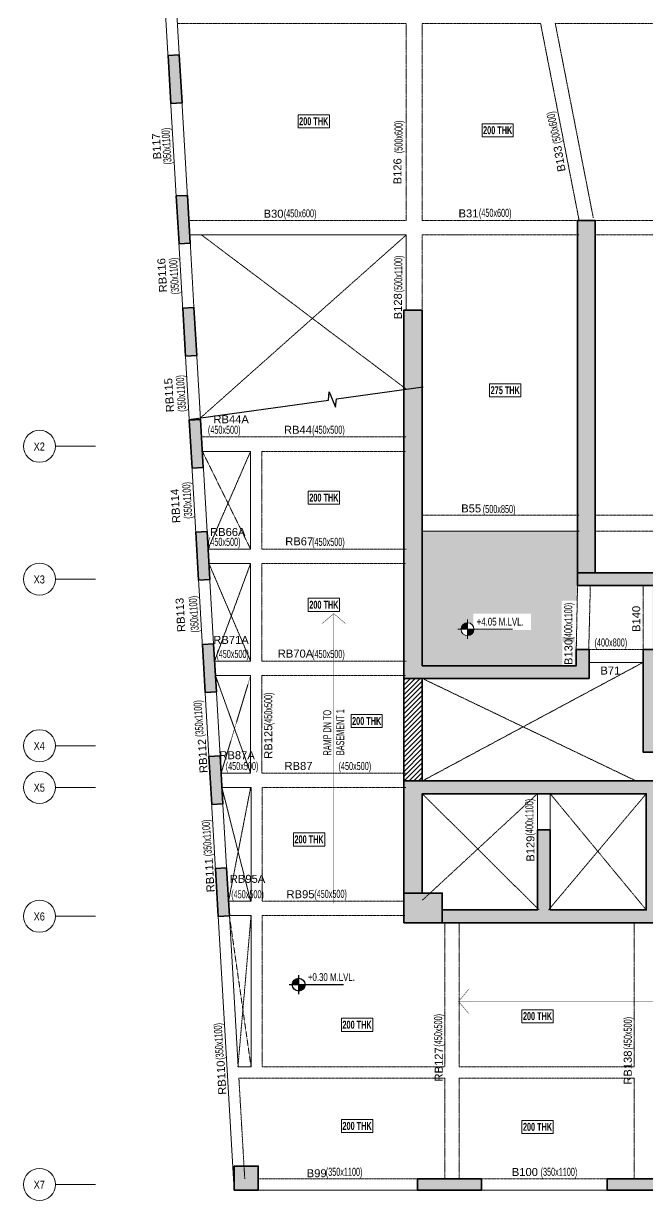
# Model space of a CAD drawing. Header units: millimetres. Extents: x 54 to 75827, y 7312 to 67254.
# Drawn here: x 54 to 19547, y 9591 to 46341 of the extents above; entities that cross this region are included whole.
import ezdxf
from ezdxf.enums import TextEntityAlignment as Align

# ---------------------------------------------------------------- set-up
doc = ezdxf.new("R2010")
doc.units = ezdxf.units.MM
doc.linetypes.add('Grid Line', pattern=[2222.5, 1270, -317.5, 317.5, -317.5])
doc.linetypes.add('HIDDEN', pattern=[0.375, 0.25, -0.125])
for name, color, linetype, lineweight in [('A-FLOR-IDEN', 11, 'Continuous', 9), ('A-GRIDS', 8, 'Continuous', 9), ('A-HIDD-ABVE', 8, 'HIDDEN', 20), ('G-____-____-DIMS', 7, 'Continuous', 9), ('S-BEAM', 7, 'Continuous', 18), ('S-BEAM-IDEN', 2, 'Continuous', 9), ('S-COL HATCH', 9, 'Continuous', 0), ('S-COLS', 5, 'Continuous', 35), ('S-GRIDS', 8, 'Continuous', 9)]:
    doc.layers.add(name, color=color, linetype=linetype, lineweight=lineweight)
for name, color, linetype in [('ARCH COMMENTS', 1, 'Continuous'), ('Beam Nos', 7, 'Continuous'), ('changes', 7, 'Continuous'), ('HATCH', 8, 'Continuous'), ('SUNK SLAB', 8, 'Continuous')]:
    doc.layers.add(name, color=color, linetype=linetype)
doc.styles.add('Arial Narrow', font='ARIALN.TTF', dxfattribs={"height": 400})
doc.styles.add('SC-BBS1', font='SansSerif')
doc.styles.add('Swis721 LtCn BT', font='swisscl.ttf', dxfattribs={"width": 0.9, "height": 233.355162})
doc.styles.add('Swis721 LtCn BT_1', font='swisscl.ttf', dxfattribs={"height": 240})
doc.styles.add('Swis721 LtCn BT_B', font='', dxfattribs={"width": 0.9, "height": 246.918336})
doc.styles.get('Swis721 LtCn BT_B').set_extended_font_data('Swis721 LtCn BT', bold=True)

# ---------------------------------------------------------------- blocks, each defined once
blk = doc.blocks.new('A$Cb7cd9481')
at = {"layer": 'S-COL HATCH', "transparency": 33554687}
h = blk.add_hatch(color=256, dxfattribs=at)
h.dxf.hatch_style = 1
h.paths.add_polyline_path([(-15239, 21348), (-15152, 19851), (-14802, 19871), (-14890, 21369)])
h = blk.add_hatch(color=256, dxfattribs=at)
h.dxf.hatch_style = 1
h.paths.add_polyline_path([(-14983, 16966), (-14896, 15469), (-14547, 15489), (-14634, 16986)])
h = blk.add_hatch(color=256, dxfattribs=at)
h.dxf.hatch_style = 1
h.paths.add_polyline_path([(-14779, 13466), (-14692, 11969), (-14342, 11989), (-14430, 13486)])
h = blk.add_hatch(color=256, dxfattribs=at)
h.dxf.hatch_style = 1
h.paths.add_polyline_path([(-14575, 9966), (-14488, 8469), (-14138, 8489), (-14226, 9986)])
h = blk.add_hatch(color=256, dxfattribs=at)
h.dxf.hatch_style = 1
h.paths.add_polyline_path([(-14371, 6466), (-14283, 4969), (-13934, 4989), (-14021, 6486)])
h = blk.add_hatch(color=256, dxfattribs=at)
h.dxf.hatch_style = 1
h.paths.add_polyline_path([(-14166, 2964), (-14079, 1466), (-13730, 1486), (-13817, 2984)])
h = blk.add_hatch(color=256, dxfattribs=at)
h.dxf.hatch_style = 1
h.paths.add_polyline_path([(-13962, -536), (-13875, -2034), (-13525, -2014), (-13613, -516)])
h = blk.add_hatch(color=256, dxfattribs=at)
h.dxf.hatch_style = 1
h.paths.add_polyline_path([(-13758, -4034), (-13671, -5531), (-13321, -5511), (-13409, -4014)])
h = blk.add_hatch(color=256, dxfattribs=at)
h.dxf.hatch_style = 1
h.paths.add_polyline_path([(-12423, -14074), (-12423, -13324), (-13173, -13324), (-13173, -14074)])
h = blk.add_hatch(color=256, dxfattribs=at)
h.dxf.hatch_style = 1
h.paths.add_polyline_path([(-5446, -14074), (-5446, -13724), (-7446, -13724), (-7446, -14074)])
h = blk.add_hatch(color=256, dxfattribs=at)
h.dxf.hatch_style = 1
h.paths.add_polyline_path([(478, -14074), (478, -13724), (-1522, -13724), (-1522, -14074)])
at = {"layer": 'S-COLS', "elevation": 0}
for points in [[(-15239, 21348), (-14890, 21369), (-14802, 19871), (-15152, 19851)], [(-14983, 16966), (-14634, 16986), (-14547, 15489), (-14896, 15469)], [(-14779, 13466), (-14430, 13486), (-14342, 11989), (-14692, 11969)], [(-14575, 9966), (-14226, 9986), (-14138, 8489), (-14488, 8469)], [(-14371, 6466), (-14021, 6486), (-13934, 4989), (-14283, 4969)], [(-14166, 2964), (-13817, 2984), (-13730, 1486), (-14079, 1466)], [(-13962, -536), (-13613, -516), (-13525, -2014), (-13875, -2034)], [(-13758, -4034), (-13409, -4014), (-13321, -5511), (-13671, -5531)], [(-13173, -13324), (-12423, -13324), (-12423, -14074), (-13173, -14074)], [(-7446, -13724), (-5446, -13724), (-5446, -14074), (-7446, -14074)], [(-1522, -13724), (478, -13724), (478, -14074), (-1522, -14074)]]:
    blk.add_lwpolyline(points, close=True, dxfattribs=at)
blk = doc.blocks.new('A$C0921b736')
at = {"layer": 'S-COL HATCH', "transparency": 33554687}
h = blk.add_hatch(color=256, dxfattribs=at)
h.dxf.hatch_style = 1
h.paths.add_polyline_path([(5425, 11675), (5425, 11275), (10175, 11275), (10175, 11675)])
h.paths.add_polyline_path([(5425, 11675), (5975, 11675), (5975, 22675), (5425, 22675)])
h = blk.add_hatch(color=256, dxfattribs=at)
h.dxf.hatch_style = 1
h.paths.add_polyline_path([(5785, 8375), (5785, 9275), (5385, 9275), (5385, 8775), (575, 8775), (575, 19875), (0, 19879), (0, 8375)])
h = blk.add_hatch(color=256, dxfattribs=at)
h.dxf.hatch_style = 1
h.paths.add_polyline_path([(12825, 6075), (12825, 6475), (7871, 6475), (7871, 9275), (7471, 9275), (7471, 6075)])
h = blk.add_hatch(color=256, dxfattribs=at)
h.dxf.hatch_style = 1
h.paths.add_polyline_path([(7571, 4775), (7571, 1150), (4571, 1150), (4571, 3648), (4171, 3648), (4171, 1150), (1200, 1150), (1200, 750), (10085, 750), (10085, 1150), (7971, 1150), (7971, 5175), (0, 5175), (0, 1675), (575, 1675), (575, 4775)])
h = blk.add_hatch(color=256, dxfattribs=at)
h.dxf.hatch_style = 1
h.paths.add_polyline_path([(0, 1675), (0, 750), (1200, 750), (1200, 1675)])
at = {"layer": 'S-COLS'}
for points in [[(5425, 11675), (5425, 22675), (5975, 22675), (5975, 11675), (5425, 11675)], [(18625, 6075), (7471, 6075), (7471, 9275), (7871, 9275)], [(0, 5175), (0, 1675), (575, 1675), (575, 4775), (7571, 4775), (7571, 1150), (4571, 1150), (4571, 3648), (4171, 3648), (4171, 1150), (1200, 1150), (1200, 750), (10085, 750)], [(10085, 1150), (7971, 1150), (7971, 5175), (25, 5175)]]:
    blk.add_lwpolyline(points, dxfattribs=at)
blk.add_lwpolyline([(0, 8379), (5785, 8375), (5785, 9275), (5385, 9275), (5385, 8775), (575, 8775), (575, 19875), (0, 19879)], close=True, dxfattribs=at)
at = {"layer": 'S-COLS', "elevation": 0}
for points in [[(10175, 11675), (5425, 11675), (5425, 11275), (10175, 11275)], [(0, 750), (1200, 750), (1200, 1675), (0, 1675)]]:
    blk.add_lwpolyline(points, close=True, dxfattribs=at)
blk = doc.blocks.new('Grid - Type 1 Structural-6743905-9TH FLOOR LVL')
at = {"layer": 'A-GRIDS'}
blk.add_circle((0, 0), 4, dxfattribs=at)
blk = doc.blocks.new('A$C45bf0ae9')
at = {"layer": 'S-GRIDS', "linetype": 'Grid Line'}
for p, q in [((-17504, 9150), (-18754, 9150)), ((-17504, 5000), (-18754, 5000)), ((-17504, -200), (-18754, -200)), ((-17504, -1500), (-18754, -1500)), ((-17504, -5525), (-18754, -5525)), ((-17504, -13899), (-18754, -13899))]:
    blk.add_line(p, q, dxfattribs=at)
at = {"layer": 'A-GRIDS', "xscale": 124.9999999999999, "yscale": 124.9999999999999, "zscale": 124.9999999999999, "rotation": 89.99999999999982}
for p in [(-19254, 9150), (-19254, 5000), (-19254, -200), (-19254, -1500), (-19254, -5525), (-19254, -13899)]:
    blk.add_blockref('Grid - Type 1 Structural-6743905-9TH FLOOR LVL', p, dxfattribs=at)
at = {"layer": 'A-GRIDS', "lineweight": 18, "char_height": 250, "width": 440.93, "attachment_point": 1, "style": 'Arial Narrow'}
for s, insert in [('X2', (-19437, 9268)), ('X3', (-19437, 5118)), ('X4', (-19437, -82)), ('X5', (-19437, -1382)), ('X6', (-19437, -5407)), ('X7', (-19437, -13781))]:
    blk.add_mtext(s, dxfattribs=dict(at, insert=insert))
blk = doc.blocks.new('Spot Elevations - M_Spot Elevation - Target Filled-23738-FIRST FLOOR  FRAMING PLAN _NTA_')
at = {"layer": 'G-____-____-DIMS'}
h = blk.add_hatch(color=256, dxfattribs=at)
edge = h.paths.add_edge_path(flags=0)
edge.add_line((0, 0), (-2, 0))
edge.add_arc((0, 0), 2, 90, 180, ccw=False)
edge.add_line((0, 2), (0, 0))
h = blk.add_hatch(color=256, dxfattribs=at)
edge = h.paths.add_edge_path(flags=0)
edge.add_line((0, 0), (2, 0))
edge.add_arc((0, 0), 2, 270, 360, ccw=False)
edge.add_line((0, -2), (0, 0))
for p, q in [((-3, 0), (14, 0)), ((0, -3), (0, 3))]:
    blk.add_line(p, q, dxfattribs=at)
blk.add_circle((0, 0), 2, dxfattribs=at)

msp = doc.modelspace()

# ---------------------------------------------------------------- hatches: boundary and pattern name
at = {"layer": 'ARCH COMMENTS'}
h = msp.add_hatch(color=256, dxfattribs=at)
edge = h.paths.add_edge_path(flags=0)
edge.add_line((8651.9, 16330.7), (8451.9, 16330.7))
edge.add_arc((8651.9, 16330.7), 200, 90, 180, ccw=False)
edge.add_line((8651.9, 16530.7), (8651.9, 16330.7))
h = msp.add_hatch(color=256, dxfattribs=at)
edge = h.paths.add_edge_path(flags=0)
edge.add_line((8651.9, 16330.7), (8851.9, 16330.7))
edge.add_arc((8651.9, 16330.7), 200, 270, 360, ccw=False)
edge.add_line((8651.9, 16130.7), (8651.9, 16330.7))
at = {"layer": 'HATCH'}
h = msp.add_hatch(dxfattribs=at)
h.set_pattern_fill('CROSS', color=256, scale=1500)
h.set_pattern_definition([(0, (-31782506.6, 21375114.68), (375, 375), [187.5, -562.5]), (90, (-31782412.84, 21375020.93), (-375, 375), [187.5, -562.5])])
h.paths.add_polyline_path([(17362.6, 29190), (17362.6, 30490), (12512.6, 30490), (12512.6, 26290), (17322.6, 26290), (17322.6, 26790), (17362.6, 28790)])
edge = h.paths.add_edge_path(flags=16)
edge.add_arc((13925.4, 27428.5), 200, 0, 360)
h.paths.add_polyline_path([(17362.6, 30490), (17912.6, 30490), (17912.6, 29190), (17362.6, 29190)])
edge = h.paths.add_edge_path()
edge.add_line((35012.6, 28790), (29482.6, 28790))
edge.add_line((29482.6, 28790), (29482.6, 30490))
edge.add_line((29482.6, 30490), (27165.7, 30490))
edge.add_line((27165.7, 30490), (27165.7, 30002.6))
edge.add_arc((27165.7, 29752.6), 250, -90, 90, ccw=False)
edge.add_line((27165.7, 29502.6), (27165.7, 29367))
edge.add_line((27165.7, 29367), (26779.1, 29753.7))
edge.add_line((26779.1, 29753.7), (27165.7, 30140.4))
edge.add_line((27165.7, 30140.4), (27165.7, 30490))
edge.add_line((27165.7, 30490), (22112.6, 30490))
edge.add_line((22112.6, 30490), (22112.6, 29190))
edge.add_line((22112.6, 29190), (22112.6, 28790))
edge.add_line((22112.6, 28790), (19708.2, 28790))
edge.add_line((19708.2, 28790), (19708.2, 26790))
edge.add_line((19708.2, 26790), (19808.2, 26790))
edge.add_line((19808.2, 26790), (22492.6, 26790))
edge.add_line((22492.6, 26790), (22892.6, 26790))
edge.add_line((22892.6, 26790), (25742.6, 26790))
edge.add_line((25742.6, 26790), (26142.6, 26790))
edge.add_line((26142.6, 26790), (28992.6, 26790))
edge.add_line((28992.6, 26790), (32762.6, 26790))
edge.add_line((32762.6, 26790), (35012.6, 26790))
edge.add_line((35012.6, 26790), (35012.6, 28790))
edge = h.paths.add_edge_path(flags=16)
edge.add_arc((24238.6, 28342.8), 200, 0, 360)
h.paths.add_polyline_path([(41662.6, 28790), (38569.8, 28790), (38569.8, 28100.6), (39211.7, 28100.6), (39211.7, 27688.7), (38569.8, 27688.7), (38569.8, 26790), (41662.6, 26790)])
h.paths.add_polyline_path([(38234.2, 28100.6), (38569.8, 28100.6), (38569.8, 28790), (35462.6, 28790), (35462.6, 26790), (38569.8, 26790), (38569.8, 27688.7), (38234.2, 27688.7)])
edge = h.paths.add_edge_path(flags=16)
edge.add_arc((36310.8, 27343.5), 200, 0, 360)
h.paths.add_polyline_path([(57416.9, 28790), (55012.6, 28790), (55012.6, 29190), (55012.6, 30490), (47642.6, 30490), (47642.6, 28790), (42112.6, 28790), (42112.6, 26790), (42162.6, 26790), (44362.6, 26790), (48132.6, 26790), (50982.6, 26790), (51382.6, 26790), (54232.6, 26790), (54632.6, 26790), (57316.9, 26790), (57416.9, 26790)])
edge = h.paths.add_edge_path(flags=16)
edge.add_arc((48730.2, 28132.7), 200, 0, 360)
h.paths.add_polyline_path([(64612.6, 30490), (59762.6, 30490), (59762.6, 29190), (59762.6, 28790), (59802.6, 26790), (59802.6, 26790), (59802.6, 26290), (64612.6, 26290)])
h.paths.add_polyline_path([(59212.6, 30490), (59762.6, 30490), (59762.6, 29190), (59212.6, 29190)])
h.paths.add_polyline_path([(64612.7, 25890), (59402.5, 25890), (59402.5, 26390), (57716.9, 26390), (57716.9, 23590), (55102.5, 23590), (55102.5, 18664.8), (57216.9, 18664.8), (57216.9, 22690), (64612.7, 22690)])
edge = h.paths.add_edge_path(flags=16)
edge.add_arc((59690.9, 23668.6), 200, 0, 360)
h.paths.add_polyline_path([(60616.9, 21162.6), (60616.9, 22290), (57616.9, 22290), (57616.9, 18664.8), (60616.9, 18664.8)], flags=17)
h.paths.add_polyline_path([(64612.6, 22290), (61016.9, 22290), (61016.9, 21162.6), (61016.9, 21162.6), (61016.9, 18664.8), (63987.6, 18664.8), (63987.6, 19189.6), (64612.6, 19189.6)], flags=17)
h.paths.add_polyline_path([(44462.6, 26390), (44362.6, 26390), (42162.6, 26390), (42062.6, 26390), (42062.6, 21964.8), (42662.6, 21964.8), (43862.6, 21964.8), (44462.6, 21964.8), (44462.6, 23590), (44462.6, 23967.5)])
h.paths.add_polyline_path([(35062.6, 26390), (34962.6, 26390), (32762.6, 26390), (32662.6, 26390), (32662.6, 26065), (32662.6, 23967.5), (32662.6, 23590), (32662.6, 21964.8), (33262.6, 21964.8), (34462.6, 21964.8), (35062.6, 21964.8)])
h.paths.add_polyline_path([(14110.8, 27408.1), (15912.2, 27408.1), (15912.2, 27914.2), (14110.8, 27914.2)], flags=16)
h.paths.add_polyline_path([(17275.6, 26253), (17275.6, 27182.7), (16888.8, 27182.7), (16888.8, 26253)])
h.paths.add_polyline_path([(17339.4, 27029.3), (17339.4, 28323.6), (16867.4, 28323.6), (16867.4, 27029.3)], flags=17)
h.paths.add_polyline_path([(24424, 28322.4), (26225.4, 28322.4), (26225.4, 28828.5), (24424, 28828.5)], flags=16)
h.paths.add_polyline_path([(22918.4, 29307.5), (22918.4, 30233.2), (22543.4, 30233.2), (22543.4, 29307.5)], flags=16)
h.paths.add_polyline_path([(32170.4, 26828.3), (32905.5, 26828.3), (32905.5, 27203.3), (32170.4, 27203.3)], flags=16)
h.paths.add_polyline_path([(26281.9, 26794.2), (27020.9, 26794.2), (27020.9, 27181.1), (26281.9, 27181.1)], flags=16)
h.paths.add_polyline_path([(30278.8, 28328.6), (31573.1, 28328.6), (31573.1, 28800.6), (30278.8, 28800.6)], flags=16)
h.paths.add_polyline_path([(26957.3, 26747), (28251.6, 26747), (28251.6, 27219.1), (26957.3, 27219.1)])
h.paths.add_polyline_path([(23707.3, 26747), (25001.6, 26747), (25001.6, 27219.1), (23707.3, 27219.1)])
h.paths.add_polyline_path([(20457.3, 26747), (21751.6, 26747), (21751.6, 27219.1), (20457.3, 27219.1)])
h.paths.add_polyline_path([(22560.2, 29180), (22560.2, 30349), (22088.1, 30349), (22088.1, 29180)], flags=16)
h.paths.add_polyline_path([(35039.6, 27116.1), (35039.6, 28285.1), (34567.5, 28285.1), (34567.5, 27116.1)])
h.paths.add_polyline_path([(32737.3, 26747), (34031.6, 26747), (34031.6, 27219.1), (32737.3, 27219.1)])
h.paths.add_polyline_path([(20171.8, 26993.8), (20171.8, 28288.3), (19699.2, 28288.3), (19699.2, 26993.8)])
h.paths.add_polyline_path([(41576.3, 27263.6), (41576.3, 28193.3), (41189.5, 28193.3), (41189.5, 27263.6)], flags=16)
h.paths.add_polyline_path([(38159.7, 26747), (39328.7, 26747), (39328.7, 27219.1), (38159.7, 27219.1)])
h.paths.add_polyline_path([(36496.3, 27323.1), (38297.7, 27323.1), (38297.7, 27829.3), (36496.3, 27829.3)], flags=16)
h.paths.add_polyline_path([(35846.7, 27263.9), (35846.7, 28193.4), (35460.3, 28193.4), (35460.3, 27263.9)])
h.paths.add_polyline_path([(37573, 26805.6), (38311.8, 26805.6), (38311.8, 27191.9), (37573, 27191.9)], flags=16)
h.paths.add_polyline_path([(48915.6, 28112.4), (50717, 28112.4), (50717, 28618.5), (48915.6, 28618.5)], flags=16)
h.paths.add_polyline_path([(54939, 28358.6), (54939, 29288.1), (54552.6, 29288.1), (54552.6, 28358.6)], flags=16)
h.paths.add_polyline_path([(54632.5, 26802.1), (55371.3, 26802.1), (55371.3, 27188.4), (54632.5, 27188.4)], flags=16)
h.paths.add_polyline_path([(48095.4, 26811.5), (48830.5, 26811.5), (48830.5, 27186.5), (48095.4, 27186.5)], flags=16)
h.paths.add_polyline_path([(42268.4, 26801.7), (43007.4, 26801.7), (43007.4, 27188.5), (42268.4, 27188.5)], flags=16)
h.paths.add_polyline_path([(45658, 28328.6), (46952.3, 28328.6), (46952.3, 28800.6), (45658, 28800.6)], flags=16)
h.paths.add_polyline_path([(48739.5, 26747), (50033.8, 26747), (50033.8, 27219.1), (48739.5, 27219.1)])
h.paths.add_polyline_path([(51989.5, 26747), (53283.8, 26747), (53283.8, 27219.1), (51989.5, 27219.1)])
h.paths.add_polyline_path([(55239.5, 26747), (56533.8, 26747), (56533.8, 27219.1), (55239.5, 27219.1)])
h.paths.add_polyline_path([(55016.4, 29180), (55016.4, 30349), (54544.4, 30349), (54544.4, 29180)], flags=17)
h.paths.add_polyline_path([(42537, 27116.1), (42537, 28285.1), (42065, 28285.1), (42065, 27116.1)])
h.paths.add_polyline_path([(42959.5, 26747), (44253.8, 26747), (44253.8, 27219.1), (42959.5, 27219.1)])
h.paths.add_polyline_path([(57405, 26993.8), (57405, 28288.3), (56932.5, 28288.3), (56932.5, 26993.8)], flags=16)
h.paths.add_polyline_path([(59876.3, 23648.2), (61677.7, 23648.2), (61677.7, 24154.3), (59876.3, 24154.3)], flags=16)
h.paths.add_polyline_path([(58287, 26018.7), (59025.8, 26018.7), (59025.8, 26405), (58287, 26405)])
h.paths.add_polyline_path([(44470.3, 22241.1), (44470.3, 23170.8), (44083.5, 23170.8), (44083.5, 22241.1)])
h.paths.add_polyline_path([(42895.4, 22398.4), (43634.2, 22398.4), (43634.2, 22784.7), (42895.4, 22784.7)], flags=16)
h.paths.add_polyline_path([(42495.6, 21921.7), (43790.1, 21921.7), (43790.1, 22394.3), (42495.6, 22394.3)])
h.paths.add_polyline_path([(33077.2, 22300.6), (33077.2, 23230.3), (32690.3, 23230.3), (32690.3, 22300.6)], flags=16)
h.paths.add_polyline_path([(33564.4, 22343.5), (34303.2, 22343.5), (34303.2, 22729.8), (33564.4, 22729.8)], flags=16)
h.paths.add_polyline_path([(33201, 21921.7), (34495.4, 21921.7), (34495.4, 22394.3), (33201, 22394.3)])
at = {"layer": 'SUNK SLAB'}
h = msp.add_hatch(dxfattribs=at)
h.set_pattern_fill('ANSI31', color=8, scale=850, style=0)
h.set_pattern_definition([(45, (-31782506.59, 21375114.68), (-75.1300955, 75.1300955), [])])
h.paths.add_polyline_path([(12512.7, 25890), (11937.7, 25890), (11937.7, 22690), (12512.7, 22690)])

# ---------------------------------------------------------------- linework, layer by layer
at = {"elevation": 0}
msp.add_lwpolyline([(5221.6, 33974.6), (9580.3, 34584.1), (9607.6, 34840.3), (9800.6, 34362.5), (9827.9, 34618.7), (12538.2, 34997.7)], dxfattribs=at)
at = {"layer": 'A-FLOR-IDEN', "color": 8, "flags": 128}
for points in [[(9609.5, 43491.8), (9609.5, 43080), (8632, 43080), (8632, 43491.8)], [(9609.5, 43491.8), (9609.5, 43080), (8632, 43080), (8632, 43491.8)], [(15356.5, 43211.8), (15356.5, 42800), (14379, 42800), (14379, 43211.8)], [(15356.5, 43211.8), (15356.5, 42800), (14379, 42800), (14379, 43211.8)], [(14615.6, 35092.7), (14615.6, 34680.9), (15593.1, 34680.9), (15593.1, 35092.7)]]:
    msp.add_lwpolyline(points, close=True, dxfattribs=at)
at = {"layer": 'A-FLOR-IDEN', "color": 8, "elevation": 0, "flags": 128}
for points in [[(9927.1, 31739.6), (9927.1, 31327.8), (8949.6, 31327.8), (8949.6, 31739.6)], [(9927.1, 28392.6), (9927.1, 27980.8), (8949.6, 27980.8), (8949.6, 28392.6)], [(11263.4, 24766.4), (11263.4, 24354.6), (10285.9, 24354.6), (10285.9, 24766.4)], [(9463.1, 21067.9), (9463.1, 20656.1), (8485.6, 20656.1), (8485.6, 21067.9)], [(16600.6, 15548.4), (16600.6, 15136.6), (15623.1, 15136.6), (15623.1, 15548.4)], [(10962.8, 15280.7), (10962.8, 14868.9), (9985.3, 14868.9), (9985.3, 15280.7)], [(10962.8, 12119.7), (10962.8, 11707.9), (9985.3, 11707.9), (9985.3, 12119.7)], [(16600.6, 12090.9), (16600.6, 11679.1), (15623.1, 11679.1), (15623.1, 12090.9)]]:
    msp.add_lwpolyline(points, close=True, dxfattribs=at)
at = {"layer": 'A-HIDD-ABVE', "linetype": 'HIDDEN'}
for p, q in [((5579.5, 34024.6, 0), (12012.6, 39740)), ((5615.7, 39740, 0), (12012.6, 34924.2, 0)), ((7148.2, 29932.4), (5640.7, 32982.4)), ((7148.2, 32982.4), (5818.6, 29932.4)), ((7148.2, 26432.4), (5844.9, 29482.4)), ((7148.2, 29482.4), (6022.8, 26432.4)), ((12512.6, 22690), (19408.2, 26390)), ((7148.2, 22932.4), (6048.7, 25982.4)), ((7148.2, 25982.4), (6227, 22932.4)), ((12512.6, 25890), (19192.6, 22690)), ((7148.2, 18940), (6253.3, 22482.4)), ((7148.2, 22482.4), (6460, 18940)), ((12512.6, 22290), (16158.2, 18664.8)), ((16108.2, 22290), (12512.6, 18964.6)), ((19508.2, 22290), (16458.3, 18664.8)), ((16508.3, 22290), (19508.2, 18664.8)), ((6486.4, 18479, 0), (7162.6, 13764.8)), ((6752.7, 13764.8), (7162.6, 18490))]:
    msp.add_line(p, q, dxfattribs=at)
at = {"layer": 'ARCH COMMENTS'}
for p, q in [((8651.9, 16030.7), (8651.9, 16630.7)), ((8351.9, 16330.7), (10051.9, 16330.7))]:
    msp.add_line(p, q, dxfattribs=at)
msp.add_circle((8651.9, 16330.7), 200, dxfattribs=at)
at = {"layer": 'S-BEAM', "linetype": 'HIDDEN'}
for p, q in [((4861, 46340), (12012.6, 46340)), ((12012.6, 40190), (12012.6, 46340)), ((12512.6, 46340), (16208.4, 46340)), ((12512.6, 40190), (12512.6, 46340)), ((17412.6, 40190), (16208.4, 46340, 0)), ((17854.2, 40276.5), (16666.7, 46341.2, 0)), ((23907.5, 46340), (16667, 46340)), ((5219.8, 40190), (12012.6, 40190)), ((12512.6, 40190), (17412.6, 40190)), ((17912.6, 40190), (24462.5, 40190, 0)), ((12512.6, 37390), (12512.6, 39740)), ((12512.6, 39740), (17412.6, 39740)), ((13282.6, 39740), (13812.1, 39740)), ((17912.6, 39740), (24462.5, 39740)), ((5614.4, 33432.4), (12012.6, 33432.4)), ((7498.2, 32982.4), (11998.2, 32982.4)), ((17412.6, 30990), (12512.6, 30990)), ((17912.6, 30990), (24462.5, 30990)), ((17912.6, 30490), (21612.6, 30490)), ((7498.2, 29932.4), (12012.6, 29932.4)), ((7498.2, 29482.4), (11998.2, 29482.4)), ((17362.6, 28790, 0), (17322.6, 26790)), ((17762.6, 28790), (17712.6, 26790)), ((19408.2, 26790), (19408.2, 28790, 0)), ((17712.6, 26790), (19408.2, 26790)), ((7498.2, 26432.4), (12012.6, 26432.4)), ((7498.2, 25982.4), (11998.2, 25982.4)), ((7498.2, 22932.4), (12012.6, 22932.4)), ((7512.6, 22482.4), (11998.2, 22482.4)), ((11958.2, 18940), (7512.6, 18940)), ((11962.8, 18490), (7512.6, 18490)), ((13212.6, 18264.8), (13212.6, 13764.8)), ((13662.6, 18264.8), (13662.6, 13764.8)), ((19136.7, 18264.8), (19136.7, 13764.8)), ((13212.6, 13414.8), (13212.6, 10264.8)), ((13662.6, 13414.8), (13662.6, 10264.8)), ((19136.7, 13414.8), (19136.7, 10264.8, 0)), ((7385.4, 10266, 0), (12362.6, 10266)), ((18286.7, 10266, 0), (14362.6, 10266))]:
    msp.add_line(p, q, dxfattribs=at)
at = {"layer": 'S-BEAM'}
for p, q in [((5246, 39740, 0), (5409.8, 36932.4, 0)), ((5246.4, 39740), (12012.6, 39740)), ((12012.6, 37390), (12012.6, 39740)), ((5640.3, 32982.4), (7148.2, 32982.4)), ((17412.6, 30490), (12512.6, 30490)), ((5818.2, 29932.4), (7148.2, 29932.4)), ((5844.5, 29482.4), (7148.2, 29482.4)), ((5671.8, 26432.4), (5672.2, 26432.4)), ((6022.4, 26432.4), (7148.2, 26432.4)), ((17712.6, 26390), (19408.2, 26390)), ((6048.7, 25982.4), (7148.2, 25982.4)), ((6226.6, 22932.4), (7148.2, 22932.4)), ((6252.9, 22482.4), (7162.6, 22482.4)), ((16108.2, 21162.6), (16108.2, 22290)), ((16508.3, 21162.6), (16508.3, 22290)), ((6109.4, 18940), (6109, 18940)), ((7162.6, 18940), (6459.5, 18940)), ((7162.6, 18490), (6485.8, 18490)), ((7385.4, 9916, 0), (12362.6, 9916)), ((18286.7, 9916, 0), (14362.6, 9916))]:
    msp.add_line(p, q, dxfattribs=at)
at = {"layer": 'S-BEAM', "ltscale": 250000, "elevation": 0}
for points in [[(4231.5, 51119.6), (6635.4, 9916)], [(4580.9, 51140), (5219.8, 40190)]]:
    msp.add_lwpolyline(points, dxfattribs=at)
at = {"layer": 'S-BEAM', "elevation": 0}
for points in [[(5436.1, 36482.4), (5614, 33432.4)], [(5640.3, 32982.4), (5818.2, 29932.4)], [(7148.2, 32982.4), (7148.2, 29932.4)], [(5844.5, 29482.4), (6022.4, 26432.4)], [(7148.2, 29482.4), (7148.2, 26432.4)], [(6048.7, 25982.4), (6226.6, 22932.4)], [(7148.2, 25982.4), (7148.2, 22932.4)], [(6252.9, 22482.4), (6459.5, 18940)], [(7162.6, 22482.4), (7162.6, 18940)], [(6485.8, 18490), (6761.5, 13764.8)], [(7162.6, 18490), (7162.6, 13764.8)], [(6761.5, 13764.8), (7162.6, 13764.8)]]:
    msp.add_lwpolyline(points, dxfattribs=at)
at = {"layer": 'S-BEAM', "linetype": 'HIDDEN', "elevation": 0}
for points in [[(7498.2, 32982.4), (7498.2, 29932.4)], [(7498.2, 29482.4), (7498.2, 26432.4)], [(7498.2, 25982.4), (7498.2, 22932.4)], [(7512.6, 22482.4), (7512.6, 18940)], [(7512.6, 18490), (7512.6, 13764.8)], [(7512.6, 13764.8), (13212.6, 13764.8)], [(13662.6, 13764.8), (19136.7, 13764.8)], [(6781.9, 13414.8), (13212.6, 13414.8)], [(6781.9, 13414.8), (6965.7, 10264.8)], [(13662.6, 13414.8), (19136.7, 13414.8)], [(7498.2, 9914.8), (7498.2, 9908.7)]]:
    msp.add_lwpolyline(points, dxfattribs=at)
at = {"layer": 'S-BEAM', "const_width": 12.5, "elevation": 0}
for points in [[(10123.2, 27598.7), (9748.2, 27915), (9373.2, 27598.7)], [(9748.2, 18872.4), (9748.2, 27915)], [(13960.3, 15431.6), (13643.9, 15806.6), (13960.3, 16181.6)], [(35462.6, 15806.6), (13643.9, 15806.6)]]:
    msp.add_lwpolyline(points, dxfattribs=at)
at = {"layer": 'S-COLS', "elevation": 0}
msp.add_lwpolyline([(12512.7, 25890), (11937.7, 25890), (11937.7, 22690), (12512.7, 22690)], close=True, dxfattribs=at)

# ---------------------------------------------------------------- block references
at = {"layer": 'Beam Nos'}
msp.add_blockref('A$C45bf0ae9', (19808.2, 23990), dxfattribs=at)
at = {"layer": 'changes'}
msp.add_blockref('A$C0921b736', (11937.6, 17514.8), dxfattribs=at)
at = {"layer": 'G-____-____-DIMS', "xscale": 99.99999999999991, "yscale": 99.99999999999991, "zscale": 99.99999999999991}
msp.add_blockref('Spot Elevations - M_Spot Elevation - Target Filled-23738-FIRST FLOOR  FRAMING PLAN _NTA_', (13925.4, 27428.5), dxfattribs=at)
at = {"layer": 'S-BEAM'}
msp.add_blockref('A$Cb7cd9481', (19808.2, 23990), dxfattribs=at)

# ---------------------------------------------------------------- texts
at = {"layer": 'A-FLOR-IDEN', "color": 1, "char_height": 246.92, "width": 1155, "attachment_point": 2, "line_spacing_factor": 0.964267, "style": 'Swis721 LtCn BT_B'}
for s, insert in [('200 THK', (9120.8, 43413.8)), ('200 THK', (9120.8, 43413.8)), ('200 THK', (14867.8, 43133.8)), ('200 THK', (14867.8, 43133.8)), ('275 THK', (15104.4, 35014.7)), ('200 THK', (9438.4, 31661.6)), ('200 THK', (9438.4, 28314.6)), ('200 THK', (10774.7, 24688.3)), ('200 THK', (8974.4, 20989.9)), ('200 THK', (16111.8, 15470.4)), ('200 THK', (10474, 15202.6)), ('200 THK', (10474, 12041.6)), ('200 THK', (16111.8, 12012.9))]:
    msp.add_mtext(s, dxfattribs=dict(at, insert=insert))
at = {"layer": 'ARCH COMMENTS', "insert": (8937.3, 16686.3), "char_height": 240, "width": 1683.881, "attachment_point": 1, "line_spacing_factor": 0.970126, "style": 'Swis721 LtCn BT_1'}
msp.add_mtext('+0.30 M.LVL.', dxfattribs=at)
at = {"layer": 'Beam Nos', "style": 'SC-BBS1'}
for s, p in [('B117', (4409.6, 42519.4, 0)), ('RB116', (4585.6, 38491.4, 0)), ('RB115', (4802.1, 34748.4, 0)), ('RB114', (4998.1, 31287.4, 0)), ('RB113', (5154.6, 27884.9, 0)), ('RB112', (5851.1, 23482.4, 0)), ('RB111', (6068.3, 19758.4, 0)), ('RB110', (6437.1, 13436.9, 0))]:
    msp.add_text(s, height=250, rotation=93.339, dxfattribs=at).set_placement(p, align=Align.BOTTOM_CENTER)
at = {"layer": 'Beam Nos', "color": 3, "style": 'SC-BBS1'}
for s, rotation, p in [('B133', 99.96377, (16994.9, 42152, 0)), ('B126', 90, (11937.6, 41725.5)), ('B128', 90, (11949.5, 37512.1)), ('B140', 90, (19396.4, 27749.6)), ('B130', 90, (17279.1, 26717.9, 0)), ('RB125', 90, (7900, 23915.4)), ('B129', 90, (16089.6, 20575.5, 0)), ('RB127', 90, (13225.6, 13839.5)), ('RB138', 90, (19131.5, 13738.3))]:
    msp.add_text(s, height=250, rotation=rotation, dxfattribs=at).set_placement(p, align=Align.BOTTOM_CENTER)
for s, p in [('B30', (7865, 40203.1)), ('B31', (13956.3, 40211.9)), ('RB44A', (6540.1, 33783)), ('RB44', (8627.2, 33455.5)), ('B55', (14038.8, 31000.5)), ('RB66A', (6435.2, 30263.7)), ('RB67', (8667.5, 29972.6)), ('RB71A', (6536.1, 26895)), ('RB70A', (8549.8, 26466.4)), ('B71', (18386.9, 25937.4)), ('RB87A', (6725.2, 23295, 0)), ('RB87', (8645.2, 22958.9)), ('RB95A', (7051.1, 19433.3, 0)), ('RB95', (8707.5, 18954, 0)), ('B99', (9212.6, 10241, 0)), ('B100', (15717, 10279.6, 0))]:
    msp.add_text(s, height=250, dxfattribs=at).set_placement(p, align=Align.BOTTOM_CENTER)
at = {"layer": 'G-____-____-DIMS', "insert": (14210.8, 27784.1), "char_height": 240, "width": 1683.881, "attachment_point": 1, "line_spacing_factor": 0.970126, "style": 'Swis721 LtCn BT_1'}
msp.add_mtext('+4.05 M.LVL.', dxfattribs=at)
at = {"layer": 'S-BEAM-IDEN', "style": 'Swis721 LtCn BT', "width": 0.8}
for s, rotation, p in [('(500x600)', 103.06395, (16856.6, 42618.2)), ('(500x600)', 90, (11895, 42292.7)), ('(350x1100)', 93.60442, (4682.9, 41947.3, 0)), ('(450x600)', 360, (8185.1, 40289.1)), ('(500x1100)', 90, (11887, 37948.8)), ('(350x1100)', 93.60442, (4919.5, 37891.6, 0)), ('(350x1100)', 93.60442, (5133.4, 34225.9, 0)), ('(450x500)', 360, (5814.8, 33531.5)), ('(450x500)', 360, (9069.2, 33531.5)), ('(350x1100)', 93.60442, (5328.3, 30885.6, 0)), ('(500x850)', 360, (14403.4, 31056.7)), ('(450x500)', 360, (5814.8, 30031.5)), ('(450x500)', 360, (9069.2, 30031.5)), ('(350x1100)', 93.60442, (5535.7, 27330, 0)), ('(400x1100)', 90, (17197, 27108)), ('(400x800)', 360, (17894.2, 26889.4)), ('(450x500)', 360, (6076.3, 26531.5)), ('(450x500)', 360, (9069.2, 26531.5)), ('(350x1100)', 93.60442, (5682.1, 24074.4, 0)), ('(450x500)', 90, (7823.5, 24430.4, 0)), ('RAMP DN TO', 90, (9668.9, 23486.2)), ('BASEMENT 1', 90, (10073.8, 23496.2)), ('(450x500)', 360, (6371.3, 23031.5)), ('(450x500)', 360, (9896.7, 23031.5)), ('(400x1100)', 90, (15982.7, 20988.1)), ('(350x1100)', 93.60442, (5943.1, 20347.9, 0)), ('(450x500)', 360, (6544.1, 19027.6)), ('(450x500)', 360, (9137.3, 19039.1)), ('(450x500)', 90, (13133.4, 14394.1)), ('(450x500)', 90, (19057.5, 14301.6)), ('(350x1100)', 93.60442, (6313.8, 13993.9, 0)), ('(350x1100)', 360, (9496.6, 10361.6)), ('(350x1100)', 360, (16208.6, 10361.6))]:
    msp.add_text(s, height=250, rotation=rotation, dxfattribs=at).set_placement(p)
msp.add_text('(450x600)', height=250, dxfattribs=at).set_placement((14282.2, 40305))

doc.saveas('drawing.dxf')
